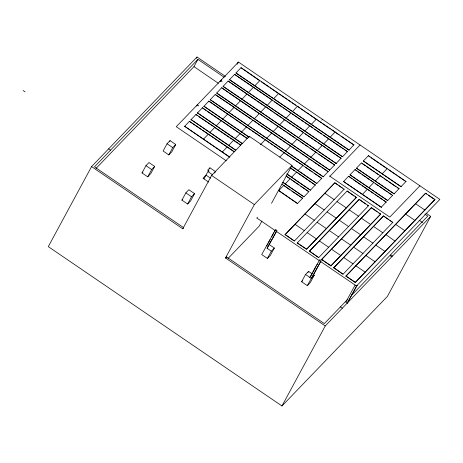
<?xml version="1.0" encoding="UTF-8"?>
<svg xmlns="http://www.w3.org/2000/svg" width="463" height="463" viewBox="0 0 463 463"><rect width="100%" height="100%" fill="white"/><g stroke="black" fill="none" stroke-linecap="round" stroke-linejoin="round"><path stroke-width="0.69" d="M225.498 76.453L197.001 57.018L91.57 166.599L48.297 246.629L281.967 405.982L387.398 296.401L430.671 216.371L425.977 213.171M196.312 58.292L197.001 57.018M96.038 168.416L193.962 66.631L197.898 59.357L224.121 77.24M142.019 172.942L145.955 165.661L148.97 162.536L154.665 166.42L150.735 173.694L147.72 176.825L142.019 172.942L142.882 172.045M147.72 176.825L151.656 169.551L154.665 166.42M167.045 143.75L163.109 151.025L168.81 154.908L171.819 151.777L175.755 144.502L170.054 140.619L167.045 143.75L172.74 147.633L175.755 144.502M169.4 141.828L170.054 140.619M168.81 154.908L172.74 147.633M229.249 156.98L184.621 126.272L229.943 157.177M196.636 106.102L197.307 104.858L198.731 105.83M189.436 121.352L234.284 151.656M235.679 150.296L191.051 119.587L235.789 150.093M240.714 144.971L195.976 114.465L197.047 115.472M242.108 143.611L197.481 112.903L242.809 143.808M247.734 138.692L202.406 107.781L205.832 110.391M249.129 137.326L203.917 106.218L248.648 136.724M321.75 178.371L208.842 101.096L233.45 118.158M210.237 99.736L323.255 176.802L210.237 99.736L215.272 94.411L328.18 171.686L322.294 167.67M219.971 81.847L220.654 80.591L222.078 81.563M220.735 81.054L221.407 79.81M216.667 93.051L329.685 170.124L216.667 93.051L221.702 87.727L334.61 165.002L318.718 154.162M221.702 87.727L228.068 92.345M223.097 86.367L336.115 163.439L223.097 86.367L228.132 81.042L341.04 158.317L326.913 148.681M237.044 64.108L237.722 62.852M228.132 81.042L255.692 100.112M237.455 63.952L238.474 62.065L439.85 199.397L356.51 286.018L347.238 303.167L345.809 302.194L355.086 285.046M229.532 79.682L342.545 156.754L229.532 79.682L234.567 74.358L347.47 151.632L344.53 149.624M234.567 74.358L272.238 100.049L267.203 105.373M235.962 72.998L348.98 150.07L235.962 72.998L240.997 67.673L353.906 144.948L340.953 136.116M240.997 67.673L259.135 80.319M203.35 139.317L208.275 134.195M209.78 132.632L214.815 127.313L198.812 116.676M216.209 125.948L221.245 120.629L246.449 138.09M222.639 119.263L227.564 114.147M229.075 112.578L234.104 107.26L215.752 95.013M181.918 200.143L185.854 192.868L188.863 189.737L194.564 193.627L190.629 200.901L187.619 204.033L181.918 200.143L182.781 199.252M235.505 105.894L240.43 100.778M241.935 99.209L246.86 94.093M187.619 204.033L191.549 196.758L194.564 193.627M248.365 92.525L253.29 87.409M203.957 178.903L208.639 170.251M209.293 169.036L209.947 167.826L215.648 171.709L214.357 173.052M254.8 85.84L259.72 80.724M222.182 152.159L227.107 147.043M91.57 166.599L182.758 228.786L211.608 175.431L249.262 136.296L292.003 165.447L271.515 203.338M228.618 145.475L233.647 140.156L230.007 137.951M235.048 138.79L239.973 133.674M241.478 132.111L246.403 126.989M247.908 125.427L252.943 120.102L259.899 125.12M254.337 118.742L259.373 113.418L264.564 117.232M260.773 112.058L265.808 106.733L273.349 112.156M248.579 137.557L249.262 136.296M273.633 98.688L278.558 93.567M266.746 138.269L271.781 132.95L269.906 131.943M273.176 131.585L278.101 126.468M279.606 124.9L284.531 119.784M286.041 118.215L291.071 112.897L288.021 111.091M292.471 111.531L297.506 106.212L299.752 108.018M430.671 216.371L325.24 325.952L225.504 257.937L254.349 204.582L292.003 165.447M225.851 258.105L226.505 256.89L324.343 323.614L347.4 299.654M284.074 152.68L279.75 157.084M285.584 151.117L290.614 145.793L287.564 143.987M292.014 144.433L297.049 139.108L299.295 140.914M298.444 137.748L303.479 132.424L296.303 127.811M304.874 131.064L309.909 125.739L312.745 127.95M311.304 124.379L316.229 119.257M261.954 221.025L259.222 226.077L228.022 258.504M290.093 189.992L283.726 185.379L278.691 190.698L297.53 203.541L302.565 198.222L281.961 184.17M285.121 184.014L290.156 178.695L287.106 176.889M291.557 177.329L296.592 172.01L307.663 179.835M297.987 170.644L303.022 165.326L295.845 160.707M304.417 163.96L309.342 158.844M310.847 157.275L315.772 152.159M317.282 150.591L322.312 145.272L325.738 147.882M266.734 245.87L267.417 244.614M268.094 243.359L270.132 239.585M271.833 236.443L273.876 232.669M274.553 231.413L275.236 230.152M274.351 248.041L271.341 251.172L267.064 248.255L276.996 230.499L275.572 229.526L261.705 254.557L267.406 258.447L270.421 255.316L274.351 248.041L269.223 244.539M323.712 143.906L328.637 138.79M276.66 231.124L267.064 248.255M330.142 137.222L335.177 131.903L331.537 129.692M267.406 258.447L271.341 251.172M297.53 203.541L278.801 190.496M302.565 198.222L291.858 191.196M282.771 182.41L303.959 196.856L282.881 182.208M344.252 189.072L294.364 241.015L285.046 234.66L334.934 182.717L344.142 189.274M286.036 175.882L308.885 191.74L300.643 186.12M286.846 174.117L310.389 190.171L286.956 173.914M290.706 167.994L315.315 185.055L308.844 180.639M291.511 166.229L316.825 183.487L291.621 166.026M295 224.312L304.324 230.667M304.961 213.964L314.279 220.319M294.364 241.015L285.156 234.457M314.915 203.616L324.233 209.971M297.217 242.959L306.645 249.111L356.423 197.371L347.105 191.016L297.217 242.959L306.535 249.314L356.423 197.371M324.87 193.268L334.188 199.622M307.172 232.611L316.489 238.966M334.934 182.717L301.477 217.587M317.126 222.263L326.444 228.618M327.081 211.915L336.398 218.27M343.581 181.542L381.252 207.233L343.581 181.542L348.616 176.218L386.177 202.111L383.821 200.508M348.616 176.218L352.036 178.834M350.011 174.858L387.681 200.548L350.011 174.858L355.046 169.533L392.607 195.427M368.589 205.67L318.7 257.607L309.382 251.253L359.271 199.316L368.479 205.873L367.315 205.074M337.035 201.567L346.359 207.922M355.046 169.533L356.701 170.94M356.441 168.173L394.111 193.864L356.441 168.173L361.476 162.849L399.037 188.742L397.271 187.538M319.337 240.905L328.655 247.259M347.105 191.016L353.981 195.982M363.362 160.979L401.033 186.67L363.362 160.979L368.398 155.661L405.958 181.554L397.717 175.934M368.398 155.661L370.053 157.067M313.11 274.466L314.25 275.248L310.314 282.523L307.305 285.654L301.604 281.764L305.539 274.49L308.549 271.359L311.969 273.691M329.297 230.557L338.615 236.911M307.895 272.574L308.549 271.359M318.7 257.607L309.492 251.05M339.252 220.214L348.57 226.569M309.811 277.406L319.742 259.645L321.166 260.617L307.305 285.654M310.563 276.619L312.265 273.477M312.942 272.221L316.003 266.561M316.686 265.305L317.363 264.049M321.553 259.552L371.436 207.615L380.65 214.166L330.871 265.907L321.553 259.552L371.436 207.615M311.987 277.592L320.83 261.248M349.206 209.866L358.524 216.221M331.508 249.204L340.826 255.559M309.382 251.253L359.271 199.316M362.413 194.385L367.338 189.269M368.849 187.7L373.878 182.381L370.828 180.576M341.462 238.856L350.78 245.211M375.279 181.016L380.314 175.697L383.144 177.908M330.871 265.907L380.76 213.97M351.417 228.508L360.735 234.863M382.195 173.828L387.12 168.706M392.925 222.263L343.037 274.206L333.719 267.851L383.607 215.908L392.815 222.466L389.904 220.481M361.371 218.16L370.695 224.514M343.673 257.503L352.991 263.858M353.634 247.155L362.951 253.51M343.037 274.206L333.829 267.649M363.588 236.807L372.906 243.162M345.89 276.151L425.642 193.164L434.96 199.518L355.208 282.505L345.89 276.151L385.21 235.273M373.543 226.459L382.86 232.814M355.844 265.803L365.162 272.157M333.719 267.851L383.607 215.908M281.967 405.982L325.24 325.952M365.799 255.454L375.117 261.809M355.208 282.505L434.96 199.518M375.753 245.106L385.071 251.461M357.262 285.231L347.238 303.167M395.668 224.41L404.986 230.765M405.623 214.062L414.941 220.417M395.026 241.113L385.818 234.556L425.642 193.164M415.577 203.714L424.895 210.069M197.898 59.357L94.475 166.854L183.765 227.744M238.474 62.065L176.276 126.712L226.361 160.864M184.511 126.468L189.546 121.15M190.941 119.784L195.976 114.465M197.377 113.099L202.406 107.781M203.807 106.421L208.842 101.096M209.947 167.826L207.69 170.17L209.114 171.142L208.362 171.923L212.639 174.84M260.426 144.751L265.351 139.635L268.772 142.245M182.758 228.786L183.429 228.091M321.785 120.177L322.537 119.396M257.526 217.216L256.774 217.998L356.51 286.018M225.504 257.937L226.505 256.89M303.959 196.856L308.995 191.537M310.389 190.171L315.425 184.853M316.825 183.487L321.854 178.168M323.255 176.802L328.29 171.484M329.685 170.124L334.72 164.799M336.115 163.439L341.15 158.114M342.545 156.754L347.58 151.43M348.98 150.07L354.016 144.745M329.94 176.293L360.058 144.983M285.046 234.66L300.481 218.617M301.604 281.764L302.466 280.873M314.25 275.248L311.234 278.379L305.539 274.49M381.252 207.233L386.287 201.909M387.681 200.548L392.717 195.224M394.111 193.864L399.147 188.539M401.033 186.67L406.068 181.351M419.9 185.79L389.782 217.101L329.459 175.969M351.394 295.498L427.766 216.117L424.855 214.132M425.532 193.366L426.695 194.159M428.443 195.351L434.85 199.721M261.491 81.928L269.142 87.142M270.317 87.947L277.968 93.167M279.148 93.966L286.8 99.186M287.974 99.991L290.92 101.999M292.095 102.798L295.631 105.211M300.927 108.822L304.457 111.23M305.638 112.034L308.578 114.037M309.759 114.841L317.41 120.062M318.585 120.866L321.53 122.869M322.705 123.673L330.356 128.893M335.658 132.505L339.188 134.912M371.228 157.871L378.879 163.086M380.059 163.89L386.536 168.306M388.885 169.909L396.542 175.13M274.484 101.86L282.135 107.075M283.31 107.879L286.846 110.287M292.141 113.898L299.793 119.118M300.973 119.923L303.913 121.925M305.094 122.73L308.624 125.137M314.51 129.154L321.571 133.969M323.336 135.173L343.349 148.826M361.956 163.456L365.486 165.864M366.667 166.668L374.318 171.883M375.493 172.687L378.439 174.696M384.325 178.706L387.265 180.715M388.445 181.519L396.096 186.739M256.867 100.917L264.518 106.131M274.524 112.955L282.175 118.175M283.356 118.979L286.296 120.988M287.477 121.786L291.007 124.2M292.188 124.998L295.128 127.007M305.134 133.83L312.785 139.05M313.966 139.855L316.906 141.857M318.087 142.662L321.617 145.069M357.882 171.744L360.822 173.752M361.997 174.557L365.533 176.964M366.708 177.769L369.653 179.771M375.539 183.788L378.479 185.796M379.66 186.595L387.311 191.815M388.486 192.62L391.432 194.628M193.962 66.631L218.397 83.299M419.177 220.22L422.667 222.599M229.243 93.15L258.678 113.221M265.739 118.036L268.685 120.044M269.86 120.849L273.39 123.256M274.571 124.055L277.511 126.063M278.691 126.868L282.222 129.275M283.397 130.08L286.342 132.088M287.517 132.887L295.174 138.107M300.47 141.719L304 144.126M305.181 144.931L308.121 146.939M309.886 148.143L316.952 152.958M353.211 179.632L360.868 184.853M362.043 185.657L369.694 190.872M370.875 191.676L373.815 193.684M374.995 194.489L378.526 196.897M379.701 197.695L382.646 199.703M234.585 107.862L251.068 119.101M261.074 125.924L268.725 131.145M272.261 133.552L277.557 137.164M278.732 137.968L281.678 139.976M282.852 140.775L286.389 143.189M291.684 146.8L299.335 152.014M300.516 152.819L308.167 158.039M309.932 159.243L312.288 160.846M313.463 161.651L321.114 166.871M335.409 183.319L337.735 184.905M338.904 185.704L342.394 188.082M355.144 196.781L356.313 197.574M359.161 199.518L365.567 203.888M371.332 207.812L377.154 211.788M378.902 212.98L380.65 214.166M383.497 216.111L388.741 219.688M234.631 118.962L242.282 124.177M243.457 124.981L251.114 130.201M252.289 131.006L259.94 136.22M261.12 137.025L264.06 139.033M269.946 143.044L272.892 145.052M274.067 145.857L277.603 148.264M278.778 149.069L281.718 151.077M282.899 151.876L290.55 157.096M291.725 157.9L294.671 159.903M305.267 167.131L312.328 171.947M314.093 173.15L321.16 177.971M207.007 111.195L220.544 120.426M291.181 168.596L294.717 171.003M215.295 127.915L228.832 137.146M234.128 140.758L237.664 143.165M238.839 143.97L240.604 145.174M291.227 179.696L298.878 184.916M392.514 256.027L391.09 255.055L390.338 255.842L391.762 256.809M190.027 121.752L201.208 129.38M202.389 130.184L233.584 151.459M211.608 175.431L254.349 204.582M210.572 178.209L206.018 175.101L203.002 178.232L208.703 182.115M321.663 259.349L330.981 265.704M345.994 275.948L355.318 282.303M145.955 165.661L151.656 169.551M185.854 192.868L191.549 196.758M23.15 90.557L25.048 91.853M108.637 148.86L110.541 150.151M340.409 306.917L342.313 308.208"/></g></svg>
